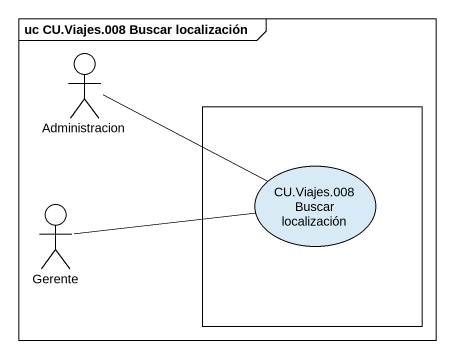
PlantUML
@startuml
mainframe uc CU.Viajes.008 Buscar localización
actor Administracion
rectangle " " as rectangle1 {
  usecase "CU.Viajes.008 Buscar localización" as CU_Viajes_008_Buscar
}
actor Gerente
Administracion -right- CU_Viajes_008_Buscar
Gerente -right- CU_Viajes_008_Buscar
@enduml
